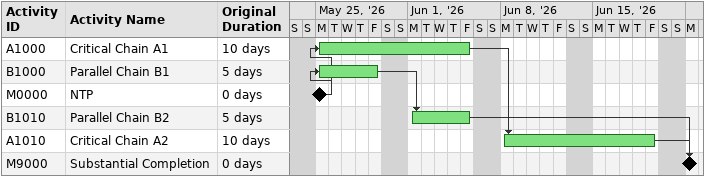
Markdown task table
| ID | Task | Original duration | Start | Finish | Predecessors |
|---|---|---|---|---|---|
| A1000 | Critical Chain A1 | 10d | 2026-05-25 | 2026-06-05 | M0000 |
| B1000 | Parallel Chain B1 | 5d | 2026-05-25 | 2026-05-29 | M0000 |
| M0000 | NTP | 0d | 2026-05-25 | 2026-05-25 |  |
| B1010 | Parallel Chain B2 | 5d | 2026-06-01 | 2026-06-05 | B1000 |
| A1010 | Critical Chain A2 | 10d | 2026-06-08 | 2026-06-19 | A1000 |
| M9000 | Substantial Completion | 0d | 2026-06-22 | 2026-06-22 | A1010, B1010 |
